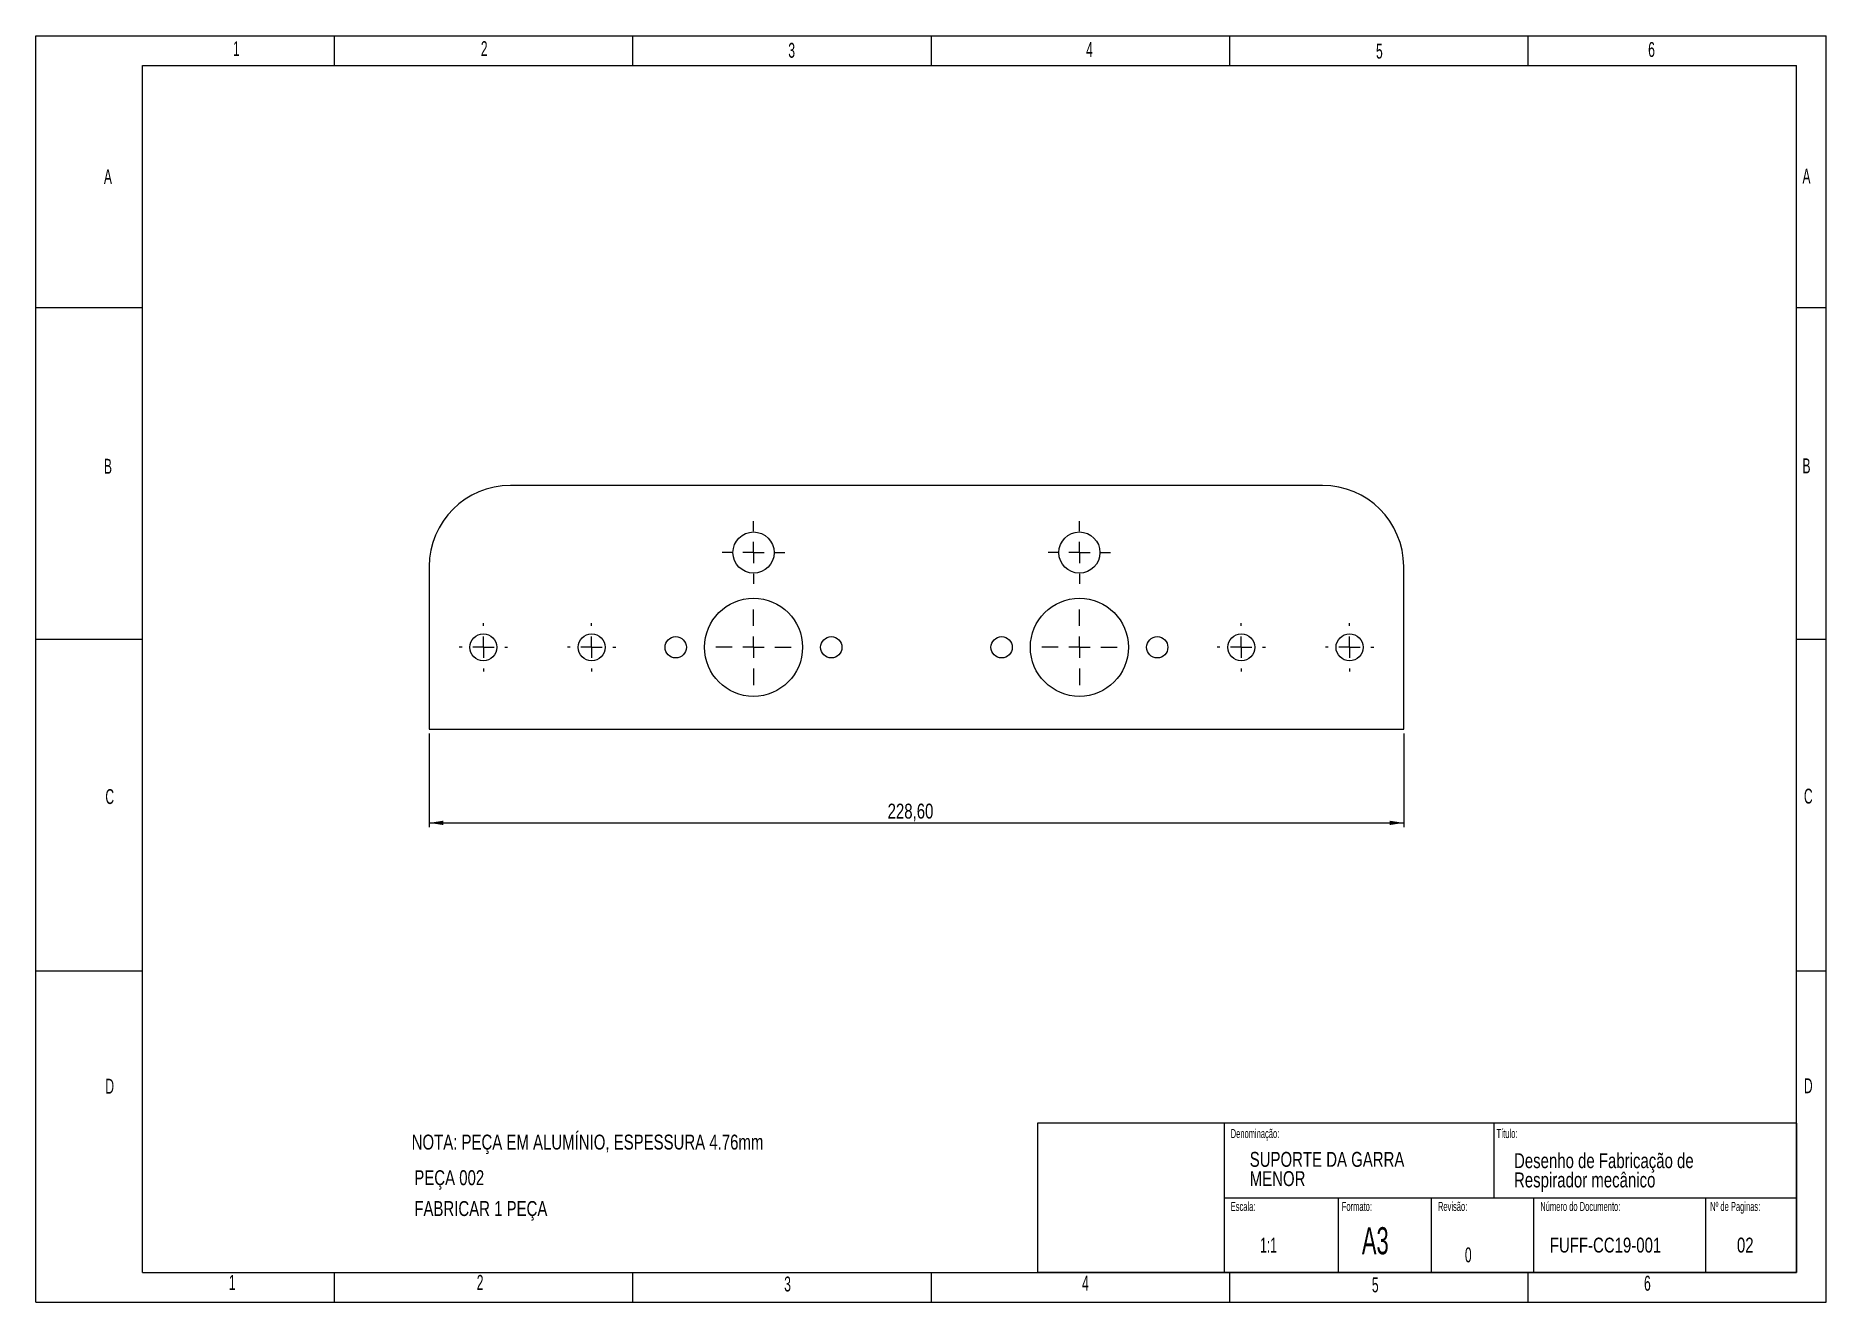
# Model space of a CAD drawing. Header units: millimetres. Extents: x 0 to 420, y 0 to 297.
import ezdxf

# ---------------------------------------------------------------- set-up
doc = ezdxf.new("R2010")
doc.units = ezdxf.units.MM
doc.styles.add('SLDTEXTSTYLE0', font='TXT', dxfattribs={"width": 0.75})
doc.styles.add('SLDTEXTSTYLE1', font='TXT', dxfattribs={"width": 0.605})
doc.dimstyles.new('SLDDIMSTYLE0', dxfattribs={"dimtxt": 3.5, "dimasz": 3.302, "dimexe": 0, "dimexo": 0.0625, "dimgap": 0.875, "dimtad": 1, "dimrnd": 1e-09, "dimzin": 12, "dimdsep": 46, "dimtxsty": 'SLDTEXTSTYLE0', "dimsah": 1, "dimcen": 0.09, "dimadec": 0, "dimazin": 3, "dimtfac": 1, "dimtofl": 0, "dimtmove": 0, "dimatfit": 3, "dimfxl": 1, "dimfrac": 2, "dimtolj": 1, "dimtzin": 12, "dimarcsym": 0})

# ---------------------------------------------------------------- blocks, each defined once
blk = doc.blocks.new('SW_NOTE_0')
at = {"color": 0, "linetype": 'Continuous', "lineweight": 0, "char_height": 3.5, "attachment_point": 1, "style": 'SLDTEXTSTYLE0'}
for s, insert in [('SUPORTE DA GARRA', (0, 4.51)), ('MENOR', (0, -0.01))]:
    blk.add_mtext(s, dxfattribs=dict(at, insert=insert))
blk = doc.blocks.new('SW_NOTE_1')
at = {"color": 0, "linetype": 'Continuous', "lineweight": 0, "char_height": 3.5, "attachment_point": 1, "style": 'SLDTEXTSTYLE0'}
for s, insert in [('Desenho de Fabricação de', (0, 4.51)), ('Respirador mecânico', (0, -0.01))]:
    blk.add_mtext(s, dxfattribs=dict(at, insert=insert))
blk = doc.blocks.new('_D')
at = {"color": 7, "linetype": 'Continuous', "lineweight": 18}
for p, q in [((92.29, 133.41), (92.29, 111.41)), ((320.89, 133.41), (320.89, 111.41)), ((92.29, 112.41), (320.89, 112.41))]:
    blk.add_line(p, q, dxfattribs=at)
for points in [[(92.29, 112.41), (95.59, 111.9), (95.59, 112.92)], [(320.89, 112.41), (317.59, 112.92), (317.59, 111.9)]]:
    blk.add_solid(points, dxfattribs=at)
at = {"color": 7, "linetype": 'Continuous', "lineweight": 18, "insert": (199.82, 116.92), "char_height": 3.5, "attachment_point": 1, "style": 'SLDTEXTSTYLE0'}
blk.add_mtext('228,60', dxfattribs=at)
blk = doc.blocks.new('SW_CENTERMARKSYMBOL_0')
at = {"color": 0, "linetype": 'Continuous', "lineweight": 18}
for p, q in [((0, 5), (0, 8.85)), ((-5, 0), (-8.85, 0)), ((0, 0), (-2.5, 0)), ((0, 0), (0, 2.5)), ((0, 0), (0, -2.5)), ((0, 0), (2.5, 0)), ((5, 0), (8.85, 0)), ((0, -5), (0, -8.85))]:
    blk.add_line(p, q, dxfattribs=at)
blk = doc.blocks.new('SW_CENTERMARKSYMBOL_1')
at = {"color": 0, "linetype": 'Continuous', "lineweight": 18}
for p, q in [((0, 5), (0, 8.85)), ((-5, 0), (-8.85, 0)), ((0, 0), (-2.5, 0)), ((0, 0), (0, 2.5)), ((0, 0), (0, -2.5)), ((0, 0), (2.5, 0)), ((5, 0), (8.85, 0)), ((0, -5), (0, -8.85))]:
    blk.add_line(p, q, dxfattribs=at)
blk = doc.blocks.new('SW_CENTERMARKSYMBOL_2')
at = {"color": 0, "linetype": 'Continuous', "lineweight": 18}
for p, q in [((0, 5), (0, 7.326)), ((-5, 0), (-7.326, 0)), ((0, 0), (-2.5, 0)), ((0, 0), (0, 2.5)), ((0, 0), (0, -2.5)), ((0, 0), (2.5, 0)), ((5, 0), (7.326, 0)), ((0, -5), (0, -7.326))]:
    blk.add_line(p, q, dxfattribs=at)
blk = doc.blocks.new('SW_CENTERMARKSYMBOL_3')
at = {"color": 0, "linetype": 'Continuous', "lineweight": 18}
for p, q in [((0, 5), (0, 7.326)), ((-5, 0), (-7.326, 0)), ((0, 0), (-2.5, 0)), ((0, 0), (0, 2.5)), ((0, 0), (0, -2.5)), ((0, 0), (2.5, 0)), ((5, 0), (7.326, 0)), ((0, -5), (0, -7.326))]:
    blk.add_line(p, q, dxfattribs=at)
blk = doc.blocks.new('SW_CENTERMARKSYMBOL_4')
at = {"color": 0, "linetype": 'Continuous', "lineweight": 18}
for p, q in [((0, 5), (0, 5.675)), ((-5, 0), (-5.675, 0)), ((0, 0), (-2.5, 0)), ((0, 0), (0, 2.5)), ((0, 0), (0, -2.5)), ((0, 0), (2.5, 0)), ((5, 0), (5.675, 0)), ((0, -5), (0, -5.675))]:
    blk.add_line(p, q, dxfattribs=at)
blk = doc.blocks.new('SW_CENTERMARKSYMBOL_5')
at = {"color": 0, "linetype": 'Continuous', "lineweight": 18}
for p, q in [((0, 5), (0, 5.675)), ((-5, 0), (-5.675, 0)), ((0, 0), (-2.5, 0)), ((0, 0), (0, 2.5)), ((0, 0), (0, -2.5)), ((0, 0), (2.5, 0)), ((5, 0), (5.675, 0)), ((0, -5), (0, -5.675))]:
    blk.add_line(p, q, dxfattribs=at)
blk = doc.blocks.new('SW_CENTERMARKSYMBOL_6')
at = {"color": 0, "linetype": 'Continuous', "lineweight": 18}
for p, q in [((0, 5), (0, 5.675)), ((-5, 0), (-5.675, 0)), ((0, 0), (-2.5, 0)), ((0, 0), (0, 2.5)), ((0, 0), (0, -2.5)), ((0, 0), (2.5, 0)), ((5, 0), (5.675, 0)), ((0, -5), (0, -5.675))]:
    blk.add_line(p, q, dxfattribs=at)
blk = doc.blocks.new('SW_CENTERMARKSYMBOL_7')
at = {"color": 0, "linetype": 'Continuous', "lineweight": 18}
for p, q in [((0, 5), (0, 5.675)), ((-5, 0), (-5.675, 0)), ((0, 0), (-2.5, 0)), ((0, 0), (0, 2.5)), ((0, 0), (0, -2.5)), ((0, 0), (2.5, 0)), ((5, 0), (5.675, 0)), ((0, -5), (0, -5.675))]:
    blk.add_line(p, q, dxfattribs=at)

msp = doc.modelspace()

# ---------------------------------------------------------------- linework, layer by layer
at = {"color": 7, "linetype": 'Continuous', "lineweight": 18}
for p, q in [((0, 0), (0, 297)), ((0, 297), (420, 297)), ((0, 0), (0, 297)), ((70, 297), (70, 290)), ((140, 297), (140, 290)), ((210, 297), (210, 290)), ((280, 297), (280, 290)), ((350, 297), (350, 290)), ((420, 0), (420, 297)), ((420, 0), (420, 297)), ((25, 7), (25, 290)), ((25, 290), (413, 290)), ((25, 7), (25, 290)), ((413, 7), (413, 290)), ((413, 7), (413, 290)), ((413, 7), (413, 290)), ((0, 233.25), (25, 233.25)), ((413, 233.25), (420, 233.25)), ((0, 155.5), (25, 155.5)), ((413, 155.5), (420, 155.5)), ((0, 77.75), (25, 77.75)), ((413, 77.75), (420, 77.75)), ((413, 42), (235, 42)), ((235, 42), (235, 7)), ((278.806, 42), (278.806, 7)), ((342.053, 42), (342.053, 24.5)), ((413, 42), (413, 7)), ((413, 7), (413, 42)), ((278.806, 24.5), (413, 24.5)), ((305.497, 24.5), (305.497, 7)), ((327.336, 24.5), (327.336, 7)), ((351.311, 24.5), (351.311, 7)), ((391.666, 24.5), (391.666, 7)), ((25, 7), (413, 7)), ((70, 7), (70, 0)), ((140, 7), (140, 0)), ((210, 7), (210, 0)), ((235, 7), (413, 7)), ((413, 7), (235, 7)), ((280, 7), (280, 0)), ((350, 7), (350, 0)), ((0, 0), (420, 0))]:
    msp.add_line(p, q, dxfattribs=at)
at = {"color": 7, "linetype": 'Continuous', "lineweight": 25}
for p, q in [((301.842, 191.558), (111.342, 191.558)), ((92.292, 172.508), (92.292, 134.408)), ((320.892, 134.408), (320.892, 172.508)), ((92.292, 134.408), (320.892, 134.408))]:
    msp.add_line(p, q, dxfattribs=at)
for centre, radius in [((168.365, 175.81), 4.826), ((244.819, 175.81), 4.826), ((168.365, 153.585), 11.5), ((244.819, 153.585), 11.5), ((104.992, 153.585), 3.175), ((130.392, 153.585), 3.175), ((150.115, 153.585), 2.5), ((186.615, 153.585), 2.5), ((226.569, 153.585), 2.5), ((263.069, 153.585), 2.5), ((282.792, 153.585), 3.175), ((308.192, 153.585), 3.175)]:
    msp.add_circle(centre, radius, dxfattribs=at)
for centre, start, end in [((111.342, 172.508), 90, 180), ((301.842, 172.508), 0, 90)]:
    msp.add_arc(centre, 19.05, start, end, dxfattribs=at)

# ---------------------------------------------------------------- block references
at = {"color": 7, "linetype": 'Continuous', "lineweight": 18}
for name, p in [('SW_CENTERMARKSYMBOL_3', (168.365, 175.81)), ('SW_CENTERMARKSYMBOL_2', (244.819, 175.81)), ('SW_CENTERMARKSYMBOL_1', (168.365, 153.585)), ('SW_CENTERMARKSYMBOL_0', (244.819, 153.585)), ('SW_CENTERMARKSYMBOL_5', (104.992, 153.585)), ('SW_CENTERMARKSYMBOL_7', (130.392, 153.585)), ('SW_CENTERMARKSYMBOL_6', (282.792, 153.585)), ('SW_CENTERMARKSYMBOL_4', (308.192, 153.585))]:
    msp.add_blockref(name, p, dxfattribs=at)
at = {"color": 7, "linetype": 'Continuous', "lineweight": 0}
for name, p in [('SW_NOTE_0', (284.768, 30.736)), ('SW_NOTE_1', (346.766, 30.428))]:
    msp.add_blockref(name, p, dxfattribs=at)

# ---------------------------------------------------------------- texts
at = {"color": 7, "linetype": 'Continuous', "lineweight": 0, "attachment_point": 1}
for s, insert, char_height, style in [('1', (46.263, 295.741), 3.5, 'SLDTEXTSTYLE1'), ('2', (104.4, 295.741), 3.5, 'SLDTEXTSTYLE1'), ('3', (176.533, 295.355), 3.5, 'SLDTEXTSTYLE1'), ('4', (246.391, 295.54), 3.5, 'SLDTEXTSTYLE1'), ('5', (314.392, 295.158), 3.5, 'SLDTEXTSTYLE1'), ('6', (378.238, 295.54), 3.5, 'SLDTEXTSTYLE1'), ('A', (15.976, 265.725), 3.5, 'SLDTEXTSTYLE1'), ('A', (414.435, 265.823), 3.5, 'SLDTEXTSTYLE1'), ('B', (15.978, 197.793), 3.5, 'SLDTEXTSTYLE1'), ('B', (414.437, 197.891), 3.5, 'SLDTEXTSTYLE1'), ('C', (16.317, 120.333), 3.5, 'SLDTEXTSTYLE1'), ('C', (414.775, 120.431), 3.5, 'SLDTEXTSTYLE1'), ('D', (16.319, 52.401), 3.5, 'SLDTEXTSTYLE1'), ('D', (414.777, 52.499), 3.5, 'SLDTEXTSTYLE1'), ('NOTA: PEÇA EM ALUMÍNIO, ESPESSURA 4.76mm', (88.167, 39.3), 3.5, 'SLDTEXTSTYLE0'), ('Denominação:', (280.304, 40.609), 2.11667, 'SLDTEXTSTYLE1'), ('Título:', (342.663, 40.609), 2.1167, 'SLDTEXTSTYLE1'), ('PEÇA 002', (88.794, 30.948), 3.5, 'SLDTEXTSTYLE0'), ('FABRICAR 1 PEÇA', (88.794, 23.708), 3.5, 'SLDTEXTSTYLE0'), ('Escala:', (280.304, 23.516), 2.1167, 'SLDTEXTSTYLE1'), ('Formato:', (306.365, 23.516), 2.1167, 'SLDTEXTSTYLE1'), ('Revisão:', (328.924, 23.516), 2.1167, 'SLDTEXTSTYLE1'), ('Número do Documento:', (352.931, 23.516), 2.11667, 'SLDTEXTSTYLE1'), ('Nº de Paginas:', (392.775, 23.516), 2.11667, 'SLDTEXTSTYLE1'), ('A3', (311.085, 17.588), 6.35, 'SLDTEXTSTYLE1'), ('1:1', (287.208, 15.143), 3.5, 'SLDTEXTSTYLE1'), ('0', (335.248, 12.846), 3.5, 'SLDTEXTSTYLE1'), ('FUFF-CC19-001', (355.165, 15.138), 3.5, 'SLDTEXTSTYLE0'), ('02', (399.058, 15.138), 3.5, 'SLDTEXTSTYLE0'), ('1', (45.295, 6.395), 3.5, 'SLDTEXTSTYLE1'), ('2', (103.432, 6.395), 3.5, 'SLDTEXTSTYLE1'), ('3', (175.565, 6.009), 3.5, 'SLDTEXTSTYLE1'), ('4', (245.423, 6.194), 3.5, 'SLDTEXTSTYLE1'), ('5', (313.424, 5.812), 3.5, 'SLDTEXTSTYLE1'), ('6', (377.27, 6.194), 3.5, 'SLDTEXTSTYLE1')]:
    msp.add_mtext(s, dxfattribs=dict(at, insert=insert, char_height=char_height, style=style))

# ---------------------------------------------------------------- dimensions: what is measured, and where the dimension line sits
at = {"color": 7, "linetype": 'Continuous', "lineweight": 18}
dim = msp.add_linear_dim(base=(320.892, 112.408), p1=(92.292, 134.408), p2=(320.892, 134.408), dimstyle='SLDDIMSTYLE0', dxfattribs=at)
dim.commit()
dim.dimension.update_dxf_attribs({"geometry": '_D', "text_midpoint": (206.933, 112.408), "dimtype": 160})

doc.saveas('drawing.dxf')
